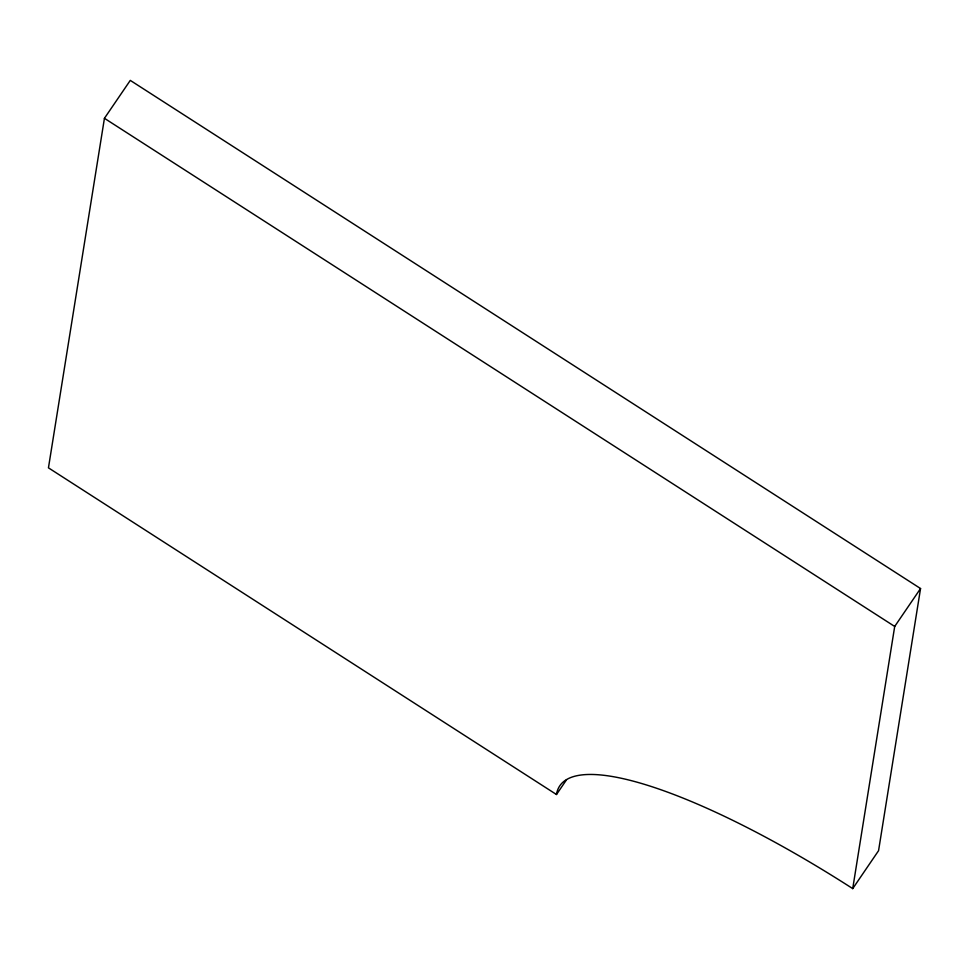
<?xml version="1.0" encoding="UTF-8"?>
<svg xmlns="http://www.w3.org/2000/svg" width="969" height="969" viewBox="0 0 969 969"><rect width="100%" height="100%" fill="white"/><g stroke="black" fill="none" stroke-linecap="round" stroke-linejoin="round"><path stroke-width="1.45" d="M104.434 118.303L48.45 467.845L556.485 794.519A337.539 80.597 34.3 0 1 852.72 888.609L878.556 850.697L920.55 588.534L130.282 80.391L104.434 118.303L894.702 626.459L852.72 888.609M556.485 794.519L566.49 779.839M894.702 626.459L920.55 588.534"/></g></svg>
